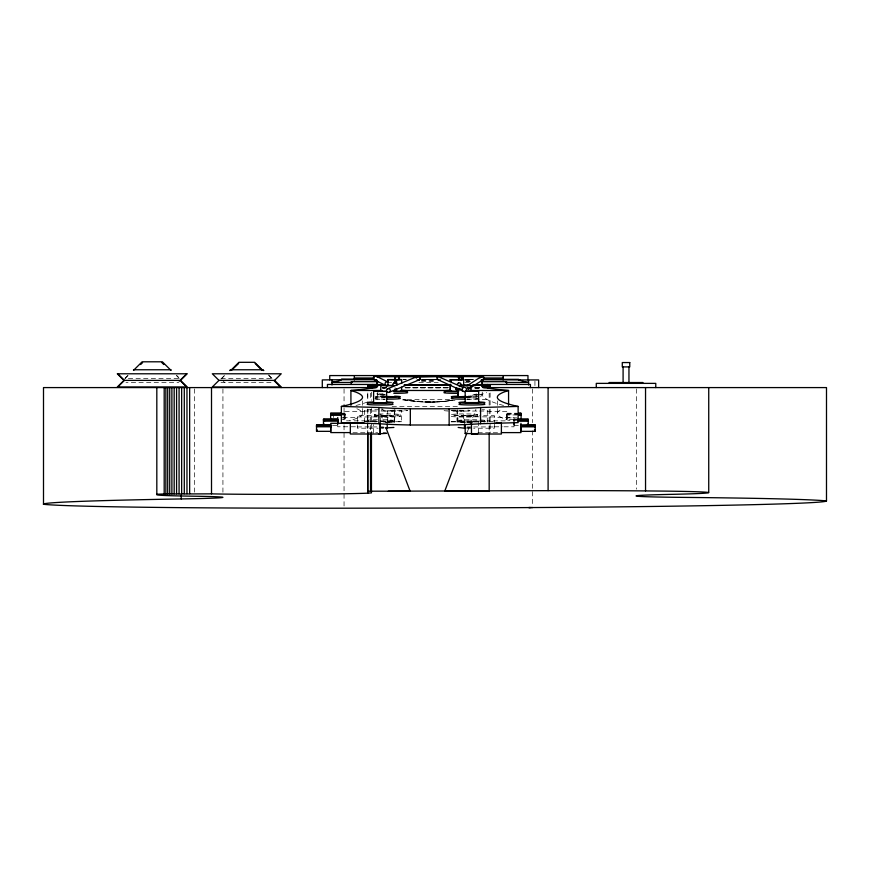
<?xml version="1.0" encoding="UTF-8"?>
<svg xmlns="http://www.w3.org/2000/svg" width="870" height="870" viewBox="0 0 870 870"><rect width="100%" height="100%" fill="white"/><g stroke="black" fill="none" stroke-linecap="round" stroke-linejoin="round"><path stroke-width="0.65" stroke-dasharray="4.35 3.26" d="M333.319 417.567L333.319 414.076M337.723 424.886L337.723 426.778L357.298 426.778M357.309 424.897L357.298 428.192L378.124 428.192M357.309 421.428L357.309 415.697L379.548 415.697M362.388 412.88L362.398 400.733M364.476 422.254L364.476 409.759L382.691 409.759M367.227 422.07L367.227 420.406A12.919 0.718 0 0 1 377.656 419.742M373.611 433.358L373.611 424.614M374.513 416.262L374.513 414.599M380.679 422.559L380.679 416.306L387.4 415.936L394.121 416.317L394.121 422.559M384.04 397.101L380.679 396.774L380.679 394.273M381.821 410.422L381.821 408.759M387.237 423.429L387.237 415.697L380.853 415.697L381.734 415.664A12.919 0.718 0 0 1 400.298 416.273A12.919 0.718 0 0 1 383.191 416.991L380.168 416.904M387.737 421.722L387.737 410.477L394.708 410.085L401.679 410.477L401.679 421.722L387.737 421.722L401.679 421.722M393.012 422.167L393.012 420.504A12.919 0.718 0 0 0 381.027 419.731M394.404 409.759L394.404 422.265L386.595 422.254M394.708 422.102L394.708 410.085M400.287 416.36L400.287 414.696M456.967 422.102L456.967 410.107L463.721 410.488L463.71 421.722L451.117 421.906M457.337 409.77L457.337 422.265L472.943 422.276M457.946 422.559L457.946 416.317L464.46 415.958L470.974 416.317L470.974 422.57M459.023 422.178L459.023 420.514A12.919 0.718 0 0 1 477.565 419.818M464.46 423.451L464.504 415.708L478.293 415.708M467.723 397.101L470.974 396.785L470.974 394.284M471.464 422.776L471.464 421.515L478.587 421.515L477.554 421.482A12.919 0.718 0 0 0 459.229 421.993A12.919 0.718 0 0 0 472.834 422.842M477.619 416.273L477.619 414.609M478.652 433.369L478.652 422.124M484.807 422.08L484.807 420.417M487.265 422.276L487.265 409.77L481.958 409.77M494.432 424.908L494.432 428.214L473.606 428.214M494.432 424.462L494.432 415.708L479.631 415.708M497.444 412.902L497.444 400.744M506.84 417.013L506.84 418.97L506.84 413.457L517.204 413.457M514.007 424.919L514.007 426.8L503.567 426.8M514.029 420.895L514.007 417.524L494.432 417.524M344.879 415.262L344.89 413.87M514.007 420.014L514.007 419.394L516.595 419.394M342.301 417.85L344.89 417.85L344.89 418.948L344.89 416.991M514.007 420.275L514.018 421.21L514.007 419.829M344.868 415.479L344.89 414.316L344.89 419.59L342.301 419.59M344.879 414.609L342.291 414.696M506.84 416.926L506.84 415.708M506.84 414.522L506.84 419.612L517.204 419.612M506.851 416.741L506.84 415.806M482.295 392.142L482.045 394.588A157.774 22.326 1.3 0 0 503.947 405.561M467.31 431.977L475.933 409.378M480.719 396.818L481.675 394.306L486.678 392.696M127.716 375.514L124.834 378.385L179.731 378.385L176.827 375.514M125.236 378.385L128.129 375.514M180.492 380.386L178.47 382.398L125.987 382.398M221.578 378.385L224.471 375.514M221.002 379.124L225.341 374.807M467.277 388.662L469.506 387.204M468.06 389.434L470.333 387.955M380.679 396.774L384.04 396.448M401.679 410.477L387.737 410.477M394.121 416.317L380.679 416.306M463.721 410.488L451.128 410.673M470.974 416.317L457.946 416.317M465.135 397.536L477.587 393.599M480.925 394.523L481.675 394.317M477.217 395.578L467.255 398.036M452.041 400.233C435.859 402.973 419.209 402.56 403.104 399.537L449.725 399.537M454.988 400.222L440.144 401.788M385.758 422.298L386.639 422.124L380.266 421.754M467.462 389.26L480.947 388.107M451.128 410.292L456.967 410.107M374.481 421.939L376.862 421.798M451.117 421.537L463.71 421.722M381.582 427.366L384.04 427.224M470.094 427.746L467.712 427.877M430.106 402.092L439.883 401.82M383.278 387.683L385.91 387.618M437.838 379.505L421.841 379.798L436.533 379.505M472.377 379.679L465.7 379.777L472.464 379.744M421.885 379.831L438.121 379.744M472.486 379.57L465.928 379.603L473.846 379.527M221.002 378.385L272.538 378.385M403.626 379.342L406.192 379.342M422.32 379.342L436.425 379.342M464.841 379.342L473.802 379.342M421.722 379.842L435.685 379.842L422.537 379.603M421.493 381.691L436.37 381.691M466.102 381.691L470.159 381.691M221.002 382.398L272.538 382.398M389.064 382.419L391.63 382.452M418.959 382.398L438.197 382.452M464.852 382.452L469.311 382.452M383.061 387.389L385.769 387.389M406.105 387.389L449.475 387.389M467.092 387.389L469.8 387.389M475.227 387.389L480.642 387.389M382.637 387.563L386.671 387.563M405.54 387.563L449.409 387.563M467.233 387.52L470.191 387.563M475.368 387.52L480.969 387.563M382.147 387.585L386.639 387.585M404.963 387.585L449.562 387.585M466.972 387.585L470.431 387.585M474.585 387.585L482.295 387.607M382.311 387.966L386.639 387.987M405.387 387.966L448.887 387.966M467.473 387.998L470.17 387.998M474.628 387.966L480.947 387.998M374.894 398.297A146.628 20.749 -1.3 0 0 377.808 394.567L384.551 394.567M474.9 394.588L477.282 394.588M478.467 394.588L482.045 394.588L478.587 394.545M473.78 394.991L477.206 394.991M375.535 399.537L384.725 399.537M467.114 399.537L487.233 399.547M426.452 401.994L433.042 401.994M392.12 406.692L458.272 406.681M364.476 411.021L379.929 411.021M381.212 411.021L394.404 411.021M457.337 411.031L478.293 411.031M479.566 411.031L487.265 411.031M364.476 411.564L344.901 411.564L344.89 420.841L364.476 420.841M487.265 411.586L506.84 411.586L506.84 420.862L487.265 420.862M342.301 413.196L344.89 413.196L344.89 418.513M506.84 413.217L517.204 413.217M342.301 413.435L344.89 413.859M506.862 414.718L517.204 414.718M342.291 414.936L344.868 414.936M517.204 414.957L506.862 414.957L506.84 414.337M357.309 416.958L376.743 416.958M378.037 416.958L387.237 416.958M494.432 416.969L464.46 416.686M342.943 417.502L357.309 417.502M506.84 417.872L517.204 417.872M514.007 419.155L516.595 419.155M514.029 420.656L516.617 420.656M364.476 420.993L394.404 420.993M457.337 421.004L478.152 421.004M479.457 421.015L487.265 421.015M364.519 421.504L377.58 421.504M481.273 421.515L494.682 421.515M332.547 425.528L337.723 425.528M514.007 425.55L519.183 425.55M494.432 426.8L502.262 426.8M357.298 426.931L378.124 426.931M379.429 426.931L383.333 426.931M467.103 426.942L472.301 426.942M473.606 426.942L494.432 426.952M379.429 428.192L383.333 428.192M467.103 428.214L472.301 428.214M352.948 432.738L377.667 432.738M477.967 432.76L500.087 432.76M436.751 379.712L422.004 379.57L437.969 379.624M465.918 379.701L472.606 379.712M465.058 380.114L471.518 380.136M422.004 379.57L438.067 379.701M471.91 422.505L465.178 422.124L477.75 421.939M465.243 379.994L471.638 380.06M475.118 394.501L477.434 394.534M377.754 393.338L377.808 394.567L384.779 394.654M421.297 380.592L436.229 380.853M466.102 381.364L470.181 381.441M429.845 402.103L402.516 399.917M467.723 396.47L470.974 396.785M467.712 427.246L470.094 427.377M384.04 427.877L381.582 427.735M382.604 388.444L385.301 388.672M379.385 393.697L384.442 394.73M385.301 396.307L376.677 393.849M381.887 393.599L385.714 394.991M268.199 374.807L271.668 378.254M269.069 375.514L271.962 378.385M176.327 375.514L179.22 378.385M223.024 380.755L224.449 382.398M380.701 414.011L383.594 421.602M506.851 416.643L506.862 417.904M377.808 392.109L377.808 394.567M636.492 388.933L636.492 489.157M534.941 381.201L534.941 386.313M532.636 388.933L532.636 422.635M532.636 430.715L532.636 506.209M490.104 392.968L490.104 407.769M490.104 409.117L490.104 433.336M489.168 393.251L489.168 408.16M489.168 409.509L489.168 424.419M489.168 425.778L489.168 432.553M371.446 392.185L371.446 400.33M371.446 408.476L371.446 433.336M370.533 393.229L370.533 399.939M370.533 409.335L370.533 424.092M370.533 425.441L370.533 433.488M344.052 388.944L344.052 406.562M344.052 407.91L344.052 424.179M344.052 425.528L344.052 506.84M222.927 388.933L222.927 493.192M194.336 388.944L194.336 492.148M394.958 387.661A2.153 2.153 0 0 1 395.295 388.107M385.388 399.156A12.919 0.718 0 0 1 375.786 398.754M375.187 398.199A12.919 0.718 0 0 1 384.931 397.731M385.388 397.492A12.919 0.718 0 0 1 375.786 397.09M375.187 396.535A12.919 0.718 0 0 1 384.931 396.067M451.291 416.371A13.191 0.74 0 0 0 468.778 417.013L471.855 416.926A13.191 0.74 0 0 0 473.095 415.762L470.224 415.653A13.191 0.74 0 0 0 451.497 416.175M467.777 410.074A13.05 0.729 0 0 1 466.831 410.966L464.286 411.086A13.05 0.729 0 0 1 451.269 411.14M448.42 411.031A13.05 0.729 0 0 1 447.104 410.009M482.611 421.722A12.919 0.718 0 0 1 484.122 421.896M367.444 401.994A146.421 20.717 -1.3 0 1 355.71 405.55M356.852 408.737A649.738 36.268 0 0 1 349.783 420.634M509.983 420.656A661.939 36.953 0 0 1 502.773 408.759M477.423 398.59A13.191 0.74 0 0 1 466.548 399.178M468.071 397.742A13.191 0.74 0 0 1 477.619 398.395M404.463 410.009A12.919 0.718 0 0 1 404.387 410.955A12.919 0.718 0 0 1 387.487 411.075L384.953 410.944A12.919 0.718 0 0 1 383.996 410.074M477.423 396.927A13.191 0.74 0 0 1 465.406 397.514M468.071 396.078A13.191 0.74 0 0 1 477.619 396.731M480.37 419.916A12.919 0.718 0 0 1 481.686 420.939M479.163 421.058A12.919 0.718 0 0 1 459.023 420.514M393.012 420.504A12.919 0.718 0 0 1 379.222 421.178M375.916 421.134A12.919 0.718 0 0 1 367.227 420.406M381.027 421.395A12.919 0.718 0 0 1 392.805 421.983A12.919 0.718 0 0 1 385.791 422.766M367.901 421.885A12.919 0.718 0 0 1 371.642 421.569L374.459 421.471A12.919 0.718 0 0 1 377.656 421.406M377.645 416.784A12.919 0.718 0 0 1 378.918 415.762M377.645 415.12A12.919 0.718 0 0 1 383.833 413.957A12.919 0.718 0 0 1 400.167 414.762A12.919 0.718 0 0 1 380.168 415.24M451.497 414.512A13.191 0.74 0 0 1 472.192 414.066A13.191 0.74 0 0 1 470.877 415.305A13.191 0.74 0 0 1 451.291 414.707M383.094 409.128A12.919 0.718 0 0 1 382.028 408.954M367.771 409.117L367.771 433.336L367.76 409.117M367.771 392.968L367.771 399.689L367.76 392.968M406.159 379.494L403.56 379.505L406.17 379.527M403.104 399.537A139.494 139.494 0 0 0 452.617 400.211A139.733 139.733 0 0 1 403.104 399.547"/><path stroke-width="1.3" d="M323.477 425.528L323.477 419.133L337.723 419.133M350.338 432.586L330.763 432.586L330.741 429.628L330.763 423.309L350.338 423.309M330.741 427.007L330.763 425.18L316.517 425.18M337.723 417.502L337.723 423.766M337.712 421.2L337.723 419.373L323.477 419.373M350.936 405.366L350.904 390.478L355.569 392.011A649.738 36.268 0 0 1 343.704 405.953L341.366 406.431L341.366 422.646L378.885 423.712A62.934 3.513 0 0 0 410.325 424.995L449.148 424.995A62.934 3.513 0 0 0 480.577 423.723L518.128 422.624L518.128 406.421L515.997 405.975A661.939 36.953 0 0 1 504.034 392.033L508.569 390.499L508.569 405.355M371.251 387.585L371.251 385.171L371.251 387.705M373.611 391.348L373.611 402.582L378.439 402.93L386.639 402.582L386.639 391.348L373.611 391.348L386.421 391.435M375.242 387.585L375.242 385.171L375.372 387.585M378.885 423.712L378.885 407.508L341.366 406.431M383.376 433.042L386.628 433.358L380.125 433.717L380.125 423.733M380.266 422.766L380.266 434.01L350.338 433.999L350.338 422.766L363.877 422.766M380.679 390.532L380.919 385.443L394.121 385.54L380.69 385.54M387.237 428.203L387.237 424.179M388.14 382.234L387.976 379.603L400.755 379.505L401.679 379.701L401.679 383.452M394.708 389.173L394.708 391.337L401.44 391.043L401.679 387.193M394.708 379.309L394.534 382.778M396.513 388.781L396.513 391.315L396.154 389.064M396.513 385.334L396.513 380.081L401.679 379.701M410.325 424.995L410.325 408.78A62.934 3.513 0 0 1 378.885 407.508M449.148 424.995L449.148 408.791A62.934 3.513 0 0 0 480.588 407.519L518.128 406.421M457.946 388.836L457.946 396.785L466.146 397.133M464.46 424.179L464.493 428.203L458.164 427.464M477.75 433.717L465.178 433.521L465.178 424.658M465.178 402.592L465.178 391.195L478.652 391.195L478.652 402.592L465.178 402.592L466.081 402.408M470.974 390.543L470.974 385.54L458.827 385.366M471.464 423.744L471.464 434.021L501.392 434.021L501.392 422.787L496.02 422.787M480.577 423.723L480.588 407.519M482.295 386.856L482.284 380.114L482.295 386.367M520.967 429.595L520.967 432.607L501.392 432.607M520.967 423.331L520.967 430.726M535.213 425.212L520.967 425.626L520.989 426.713L535.213 426.713M528.253 425.55L528.253 419.155L517.889 419.155M450.236 384.355L450.225 390.945L456.967 391.326M484.329 387.585L484.34 385.171L484.34 387.585L483.057 387.585M514.007 424.386L514.018 421.819M520.989 426.072L520.967 431.357L535.213 431.368L535.213 424.973L520.967 424.973M330.741 427.17L330.763 426.061L330.763 431.335L316.517 431.335L316.517 424.941L330.763 424.941M156.817 494.388A41.086 0.674 -0.2 0 1 162.701 494.019L211.508 493.855A87.837 1.446 -0.2 0 0 287.774 494.312A87.837 1.446 -0.2 0 0 364.03 493.323L367.738 493.17L367.771 433.336L367.76 491.191L371.446 491.191M337.701 421.363L337.723 420.253M450.355 384.377L450.225 390.945L451.128 390.76M458.109 388.966L457.946 396.785L466.146 396.437M463.59 385.801L463.721 379.712L450.225 379.712L463.721 379.712M438.806 376.482L377.069 376.732A2.034 2.023 -63.8 0 0 373.752 377.895A2.034 2.023 -63.8 0 0 376.395 380.201M458.077 388.672L457.946 391.163L456.152 389.651M419.971 376.917L419.177 376.134A2.153 2.153 0 0 0 416.241 376.917L437.914 376.482A2.142 2.142 -65.4 0 1 440.894 376.471L482.284 376.666A1.783 1.762 57.1 0 1 482.393 380.06L481.806 380.179A1.783 1.783 0 0 1 481.349 380.114L483.524 379.342L518.509 379.342L520.26 380.407A10.364 1.555 9.6 0 0 526.807 382.137L528.579 382.452L505.524 382.452M451.323 381.538L451.128 379.896L450.247 380.636L450.453 379.614L450.573 380.897M456.663 390.532L456.989 388.053M399.004 377.993A2.153 2.153 0 0 0 398.373 376.471L395.774 376.134L394.697 377.993A2.153 2.153 0 0 1 397.927 376.134L398.71 376.917M458.457 377.993C458.381 374.85 463.579 375.535 462.699 378.559A2.164 2.164 0 0 0 460.893 375.851A2.164 2.164 0 0 0 458.446 377.993M461.1 376.471L461.176 375.916L463.503 376.471M460.98 380.125L461.698 376.134M462.438 379.157A1.99 1.99 0 0 0 462.709 378.167L461.72 376.405L462.448 377.134M458.718 380.103L460.219 376.21A1.99 1.99 0 0 1 461.709 376.449M392.794 385.432L393.012 383.8L394.523 382.18L396.937 383.202M444.722 491.191L466.831 433.238M461.078 385.105L460.763 385.758M456.141 388.618L456.663 387.737M457.228 384.148L458.544 382.756M341.366 379.657L340.377 379.929L341.562 379.342L373.937 379.342L322.291 379.929L322.291 387.585M352.317 382.452L331.981 382.452L338.887 380.984L341.562 379.342L376.764 379.798M133.48 370.413L142.125 361.8L162.364 361.8L171.042 370.413M123.953 380.386L117.298 386.998L187.159 386.998L180.492 380.386L123.953 380.386L117.298 373.785L187.159 373.785L180.492 380.386M140.646 364.53L142.571 362.616M117.765 386.998L124.432 380.386L117.765 373.785M180.971 379.44L186.691 373.785M218.968 380.386L212.313 386.998L281.228 386.998L274.561 380.386L218.968 380.386L212.313 373.785L281.228 373.785L274.191 380.755L281.075 387.585M231.213 369.967L238.913 362.312L254.627 362.312L262.327 369.967M231.431 370.37L238.663 363.475M388.575 385.171L387.705 385.758A2.034 2.023 -63.8 0 1 387.183 385.867M458.077 391.065L459.055 390.847M374.992 387.585L43.5 387.585L43.5 504.285A354.394 5.851 -0.2 0 0 344.052 508.2L359.669 508.178A628.553 10.375 -0.2 0 0 517.008 507.645L532.636 507.558A343.737 5.677 -0.2 0 0 826.489 500.913L826.5 387.585L484.198 387.585M470.333 387.955L482.806 379.875M466.94 385.878L480.914 376.84M370.653 387.585L371.022 385.051M470.974 385.54L458.827 385.725M478.652 391.195L465.406 391.293A2.153 2.142 -65.4 0 0 466.2 388.346A2.153 2.142 -65.4 0 0 463.275 387.563L437.914 376.482L437.512 376.928A2.142 2.142 -65.4 0 0 437.523 379.07M465.178 433.521L467.146 433.26M387.465 388.868L417.741 376.308L419.188 376.503A1.914 1.914 67.5 0 1 419.199 379.831A2.153 2.153 0 0 0 419.623 376.471M388.923 392.381A1.914 1.903 67.5 0 0 389.771 389.173A1.914 1.903 67.5 0 0 386.574 390.032A1.914 1.903 67.5 0 0 388.923 392.381L419.122 379.864M416.502 377.243A1.925 1.925 0 0 1 417.208 376.536L417.741 376.308M459.643 376.471L459.316 376.764A1.99 1.99 0 0 0 459.001 379.168M331.981 382.452L336.875 381.528M373.219 387.596L373.263 385.051M481.871 380.146A2.153 2.153 0 0 1 481.317 380.081L482.426 380.081A2.153 2.153 0 0 0 483.579 376.688A2.153 2.153 0 0 0 480.012 376.917L482.295 376.46M458.718 382.713L460.556 383.213L461.154 384.594M374.937 380.027L376.144 380.049L374.372 379.766M394.306 382.811L395.948 383.017L396.959 384.312A1.99 1.838 -82.3 0 1 397.035 384.866M482.393 380.049L481.936 380.103A1.783 1.762 57.1 0 1 481.48 380.016M417.208 376.536L398.036 376.46M367.738 493.17L371.446 492.866L371.446 434.25M419.112 376.471L419.122 376.536A1.925 1.925 0 0 1 419.829 379.157A1.925 1.925 0 0 1 417.208 379.864M375.459 387.585L376.492 387.585L376.492 385.051M475.281 433.695L471.91 433.738M387.976 382.082L387.976 379.603L396.513 380.081M385.66 396.415L394.121 396.774L385.66 397.133M464.46 427.92L466.146 427.909M532.636 507.558L528.764 507.569L530.482 507.569M519.085 379.929L520.303 379.929L483.111 379.744M444.798 490.995L555.56 490.615A213.868 3.534 -0.2 0 1 641.299 490.876L665.615 491.115A142.43 2.349 -0.2 0 1 670.52 494.377A126.705 2.088 -0.2 0 0 684.483 497.401A387.4 6.394 -0.2 0 1 826.5 500.913M133.48 369.761L171.042 369.761M230.245 369.761L263.295 369.761M229.691 370.5L230.267 370.5M263.273 370.5L263.849 370.5M354.34 377.993L373.437 377.993M484.024 377.993L503.132 377.993M519.031 379.929L538.639 379.929L538.639 387.585M378.243 381.691L351.208 381.691L351.208 384.464M480.979 381.691L506.655 381.691L506.655 384.464M609.076 382.528L642.973 382.528M378.254 384.453L327.446 384.464L327.446 387.585M480.914 384.453L530.417 384.464L530.417 387.585M381.223 384.997L370.794 384.986L370.848 387.574M404.137 384.997L451.302 385.008M472.867 385.008L486.069 384.855L486.069 387.389M385.41 385.073L367.76 385.051L367.76 387.585M404.398 385.073L450.497 385.084M462.699 385.084L468.114 385.084M487.026 385.051L490.104 385.051L490.104 387.585M373.208 385.432L369.152 385.432L369.337 387.585M382.169 390.478L350.904 390.478A146.04 8.156 0 0 0 377.743 385.475L377.21 385.019L377.188 386.856M401.2 390.478L450.127 390.489M470.518 390.489L508.569 390.499A157.144 8.776 0 0 1 481.947 385.486M410.325 408.78L449.148 408.791M341.007 413.196L330.644 413.196L330.644 419.59L338.419 419.59M518.498 413.217L521.087 413.217L521.087 419.612L518.498 419.612M330.644 413.435L341.007 413.435M518.498 413.457L521.087 413.457A18.77 1.044 0 0 0 521.087 414.642M330.644 414.696L340.996 414.696M518.498 414.718L521.087 414.718M330.644 414.936L340.996 414.936M518.498 414.957L521.087 414.957M517.889 419.394L528.253 419.394M337.701 420.634L323.477 420.634A18.77 1.044 0 0 0 323.477 419.471M517.911 420.656L528.253 420.667M323.477 420.873L337.701 420.873M517.911 420.895L528.253 420.906M316.517 426.441L330.741 426.441M520.989 426.474L535.213 426.474A18.77 1.044 0 0 1 535.213 425.31M316.517 426.681L330.741 426.681M388.314 491.191L489.179 490.843M396.502 376.46L395.97 376.547A2.153 2.153 0 0 0 394.98 377.797M374.992 380.038L376.144 380.049M385.66 427.909L393.892 427.453M378.439 433.706L380.125 433.717M486.232 387.585L486.363 385.051M456.413 388.053L456.348 390.13L456.348 388.14M400.744 390.75L401.679 390.945M477.75 402.408L478.652 402.592M385.769 402.408L386.639 402.582M475.237 385.725L472.878 385.084L485.667 385.051L485.667 387.585M399.134 378.918A2.153 2.153 0 0 0 398.134 376.492L395.98 376.503A2.153 2.153 0 0 0 394.958 377.852L394.958 378.961A2.153 2.153 0 0 0 395.513 379.929M458.849 388.281L462.046 389.738M438.36 379.896L463.264 391.293M374.85 380.114L386.16 385.671M376.634 376.438L387.944 382.006L387.976 385.421M450.421 380.69L451.051 381.201M488.929 387.52L488.929 384.986M440.437 376.134L441.308 376.96L440.959 376.482L459.327 376.721A1.979 1.979 0 0 0 458.816 377.613M374.23 379.646L374.067 379.527A2.153 2.153 0 0 1 374.285 376.286A2.153 2.153 0 0 1 377.46 376.917L377.188 376.46M255.16 363.475L262.109 370.37M180.971 381.332L186.691 386.998M161.885 362.616L163.81 364.53M386.008 427.92L410.14 491.191L370.533 491.191L370.533 433.488M518.596 379.766L518.509 379.929M394.708 380.092L395.143 382.778M520.989 427.029L520.989 429.66M337.701 420.243L337.723 424.364M457.555 388.944L457.555 391.054M377.178 381.114L377.188 386.323M708.735 387.585L708.735 492.583M655.773 387.585L655.773 383.376L596.276 383.376L596.276 387.585M645.54 387.585L645.54 490.919M628.956 366.912L628.956 382.528M623.094 366.912L623.094 382.528M548.1 387.585L548.1 490.626M528.579 379.929L528.579 385.019M527.97 379.929L527.97 375.568L329.741 375.568L329.741 379.929M503.132 375.568L503.132 379.929M489.886 385.051L489.886 387.585M489.745 385.051L489.745 387.585M489.408 385.051L489.408 387.585M489.168 433.912L489.168 491.191M489.114 385.051L489.114 387.585M488.712 385.051L488.712 387.585M488.298 385.171L488.298 387.705M487.896 385.051L487.896 387.585M487.668 384.453L487.668 386.987M485.297 385.051L485.297 387.585M484.818 385.051L484.818 387.585M483.655 385.029L483.655 387.563M483.035 385.051L483.035 387.585M377.188 380.603L377.188 386.454M375.905 385.029L375.905 387.563M374.774 385.051L374.774 387.585M374.317 385.051L374.317 387.585M373.98 385.051L373.98 387.585M373.578 384.855L373.578 387.389M372.849 384.453L372.849 386.987M372.436 385.051L372.436 387.585M372.121 385.051L372.121 387.585M371.871 385.051L371.871 387.585M370.402 385.051L370.402 387.585M369.717 385.051L369.717 387.585M368.76 385.051L368.76 387.585M368.249 385.051L368.249 387.585M354.34 375.568L354.34 379.929M331.981 379.929L331.981 385.019M211.508 387.585L211.508 493.855M189.649 387.585L189.649 493.671M186.963 387.585L186.963 493.681M184.288 387.585L184.288 493.703M181.656 387.585L181.656 493.725M181.232 494.878L181.232 498.945A370.152 6.112 -0.2 0 0 43.5 504.285M179.079 387.585L179.079 493.747M176.577 387.585L176.577 493.768M174.174 387.585L174.174 493.79M171.89 387.585L171.89 493.823M169.726 387.585L169.726 493.866M167.714 387.585L167.714 493.899M165.865 387.585L165.865 493.932M164.191 387.585L164.191 493.975M156.817 387.585L156.817 494.736A146.671 2.425 -0.2 0 0 194.336 496.215A112.447 1.86 -0.2 0 1 181.232 498.945M386.661 385.834A2.034 2.023 -63.8 0 1 385.236 382.952A2.034 2.023 -63.8 0 1 388.39 382.3M398.123 376.536A2.153 2.153 0 0 1 398.906 379.483M395.589 389.184A2.153 2.153 0 0 1 393.436 391.326M416.589 377.199A1.914 1.914 67.5 0 1 417.285 376.503M416.251 378.2A1.925 1.925 0 0 1 416.317 377.7M438.295 379.853A2.142 2.142 -65.4 0 1 437.86 379.505M465.417 391.304A2.153 2.142 -65.4 0 1 462.481 390.51A2.153 2.142 -65.4 0 1 463.286 387.574M440.524 379.896A2.153 2.153 0 0 1 437.795 379.418A2.153 2.153 0 0 1 437.795 376.656A2.153 2.153 0 0 1 440.514 376.166M462.709 378.124A1.979 1.979 0 0 1 462.644 378.635M480.653 377.047A1.783 1.762 57.1 0 1 482.361 376.59L481.806 376.601A1.783 1.783 0 0 0 480.077 377.928M330.644 413.533A18.77 1.044 0 0 1 330.644 414.609M316.517 425.278A18.77 1.044 0 0 1 316.517 426.365M317.322 430.933A18.77 1.044 0 0 1 316.517 431.009M316.517 429.932A18.77 1.044 0 0 1 317.322 430.019M401.94 390.347A12.919 0.718 0 0 1 406.932 391.185A12.919 0.718 0 0 1 393.805 391.663M406.323 392.294A12.919 0.718 0 0 1 393.805 393.327M399.015 398.123A12.919 0.718 0 0 1 386.497 399.156M394.632 396.176A12.919 0.718 0 0 1 399.624 397.014A12.919 0.718 0 0 1 386.497 397.492M457.903 393.338A13.05 0.729 0 0 1 445.233 392.294M528.253 420.58A18.77 1.044 0 0 1 528.253 419.503M527.448 424.234A18.77 1.044 0 0 1 528.253 424.158M535.213 431.041A18.77 1.044 0 0 1 534.408 430.954M534.408 430.041A18.77 1.044 0 0 1 535.213 429.965M457.903 391.674A13.05 0.729 0 0 1 444.635 391.185A13.05 0.729 0 0 1 449.649 390.347M465.406 399.178A13.191 0.74 0 0 1 452.585 398.123M484.133 404.017A12.919 0.718 0 0 1 471.148 404.974A12.919 0.718 0 0 1 460.295 403.941M392.816 404.115A12.919 0.718 0 0 1 379.222 404.963A12.919 0.718 0 0 1 367.912 404.006M323.477 424.125A18.77 1.044 0 0 1 324.282 424.212M387.357 401.983A12.919 0.718 0 0 1 389.673 403.071A12.919 0.718 0 0 1 370.131 403.038A12.919 0.718 0 0 1 373.469 401.962M478.554 401.973A12.919 0.718 0 0 1 481.926 403.049A12.919 0.718 0 0 1 462.383 403.082A12.919 0.718 0 0 1 464.667 401.994M465.406 397.514A13.191 0.74 0 0 1 451.987 397.024A13.191 0.74 0 0 1 457.065 396.176M371.533 385.203L371.533 387.737L371.533 385.203M514.029 422.668L514.018 423.875L514.029 422.668M488.157 385.203L488.157 387.737L488.157 385.203M489.636 385.432L489.614 387.585L489.636 385.432M396.296 375.916L396.22 376.46L396.296 375.916M396.851 375.84L396.763 376.46L396.851 375.84M460.056 375.916L459.991 376.471L460.056 375.916M460.621 375.84L460.534 376.471L460.621 375.84M629.76 362.551L622.289 362.551L622.289 366.912L629.76 366.912L629.76 362.551M441.231 376.917L440.959 376.482A2.153 2.153 0 0 1 441.308 376.96"/></g></svg>
